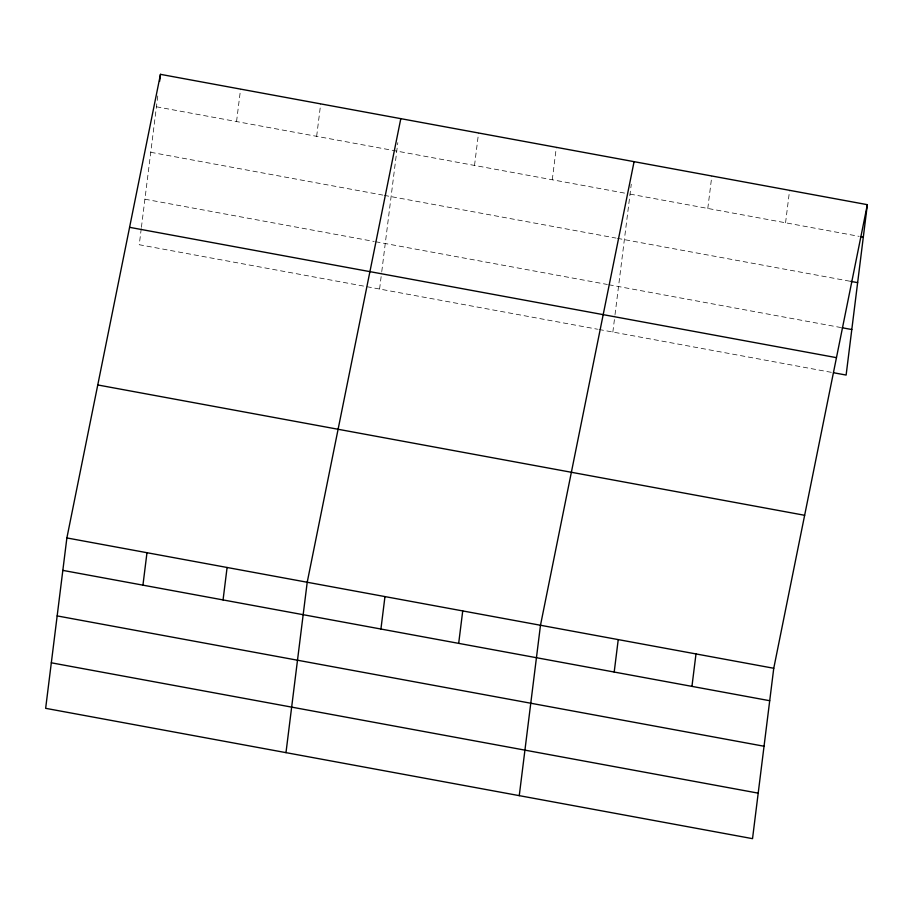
<?xml version="1.0" encoding="UTF-8"?>
<svg xmlns="http://www.w3.org/2000/svg" width="913" height="913" viewBox="0 0 913 913"><rect width="100%" height="100%" fill="white"/><g stroke="black" fill="none" stroke-linecap="round" stroke-linejoin="round"><path stroke-width="0.68" stroke-dasharray="4.57 3.42" d="M141.253 228.661L139.244 244.73L597.581 329.228M141.412 227.314L157.835 95.5M236.547 121.555L240.587 89.109M316.651 136.322L320.691 103.877M379.591 289.044L381.588 272.976M381.76 271.629L397.817 142.633M474.52 165.436L478.56 132.99M552.285 179.77L556.325 147.324M612.851 332.047L614.86 315.978M615.02 314.643L631.271 184.232M707.792 208.449L711.832 176.004M785.557 222.783L789.597 190.338M156.431 106.787L625.873 193.339M630.038 194.104L859.144 236.353M150.759 152.3L382.809 195.085M384.19 195.348L616.035 238.088M617.428 238.35L850.699 281.364M144.916 199.205L374.204 241.477M375.585 241.74L607.419 284.479M608.811 284.742L840.69 327.493M598.974 329.49L832.245 372.504"/><path stroke-width="1.37" d="M66.877 537.94L45.65 708.328L752.529 838.659L773.756 668.27L867.35 204.672L160.471 74.341L66.877 537.94L773.756 668.27M159.592 81.394L160.471 74.341M142.942 585.153L146.982 552.707M223.057 599.932L227.097 567.487M285.986 752.643L307.213 582.254L400.807 118.656M380.926 629.034L384.966 596.588M458.68 643.368L462.731 610.923M519.257 795.657L540.485 625.268L634.079 161.658M614.198 672.048L618.238 639.602M691.951 686.382L695.991 653.936M867.35 204.672L846.123 375.06L833.626 372.755M860.537 236.604L863.31 237.118M850.699 281.364L857.638 282.642M842.083 327.744L851.795 329.536M129.578 227.326L836.468 357.656M97.759 384.955L804.638 515.286M62.837 570.385L769.716 700.716M57.165 615.91L764.044 746.241M51.322 662.804L758.201 793.146"/></g></svg>
